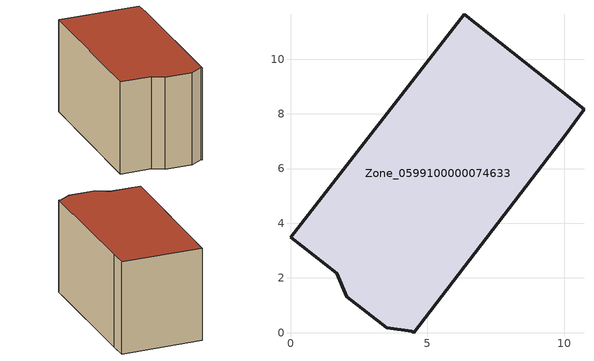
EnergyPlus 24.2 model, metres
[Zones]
Zone_0599100000074633
 floor ground (C_G): 3.52,0.17 2.05,1.31 1.7,2.17 0,3.48 6.35,11.64 10.73,8.18 10.04,7.22 4.5,0 4.44,0.06 z3.3
 wall outside (C_F): 2.05,1.31 3.52,0.17 4.44,0.06 4.5,0 10.04,7.22 10.73,8.18 6.35,11.64 0,3.48 1.7,2.17 2.05,1.31 z3.3:9.82
 roof outside (C_R): 6.35,11.64 0,3.48 1.7,2.17 2.05,1.31 3.52,0.17 4.44,0.06 4.5,0 10.04,7.22 10.73,8.18 z9.82
[BUILDING]
Pand.0599100000074633: North Axis=0; Terrain=City; Loads Convergence Tolerance Value=0.04; Temperature Convergence Tolerance Value=0.4; Solar Distribution=FullExterior; Maximum Number of Warmup Days=25; Minimum Number of Warmup Days=1
[Site:Location]
Rotterdam.The.Hague.AP_ZH_NLD Design_Conditions: Latitude=51.96; Longitude=4.45; Time Zone=1; Elevation=-4.5
[SITE:GROUNDTEMPERATURE:BUILDINGSURFACE]
18, 18, 18, 18, 18, 18, 18, 18, 18, 18, 18, 18
[MATERIAL] Thermal Absorptance=0.9; Solar Absorptance=0.7; Visible Absorptance=0.7
Name | Roughness | Thickness | Conductivity | Density | Specific Heat
G.TI.1946 | MediumSmooth | 0.15 | 1 | 540 | 1210
F.TI.1946 | Rough | 0.3 | 0.857143 | 1920 | 840
R.TI.1946 | MediumRough | 0.2 | 0.1 | 1500 | 1000
[CONSTRUCTION]
C_G: G.TI.1946
C_F: F.TI.1946
C_R: R.TI.1946
[ZONE]
Zone_0599100000074633: Type=1; Multiplier=1; Ceiling Height=Autocalculate; Volume=Autocalculate; Floor Area=autocalculate; Part of Total Floor Area=Yes
[ZONEINFILTRATION:DESIGNFLOWRATE]
Infil_Zone_0599100000074633: Zone or ZoneList or Space or SpaceList=Zone_0599100000074633; Schedule=AlwaysOn; Design Flow Rate Calculation Method=Flow/Area; Flow Rate per Floor Area=0.003; Constant Term Coefficient=1; Temperature Term Coefficient=0; Velocity Term Coefficient=0; Velocity Squared Term Coefficient=0
[HVACTEMPLATE:ZONE:IDEALLOADSAIRSYSTEM]
Zone_0599100000074633: Maximum Heating Supply Air Temperature=50; Minimum Cooling Supply Air Temperature=13; Maximum Heating Supply Air Humidity Ratio=0.0156; Minimum Cooling Supply Air Humidity Ratio=0.0077; Heating Limit=NoLimit; Cooling Limit=NoLimit; Dehumidification Control Type=ConstantSensibleHeatRatio; Cooling Sensible Heat Ratio=0.7; Dehumidification Setpoint=60; Humidification Control Type=None; Humidification Setpoint=30; Outdoor Air Method=None; Outdoor Air Flow Rate per Person=0.00944; Outdoor Air Flow Rate per Zone Floor Area=0; Outdoor Air Flow Rate per Zone=0; Demand Controlled Ventilation Type=None; Outdoor Air Economizer Type=NoEconomizer; Heat Recovery Type=None; Sensible Heat Recovery Effectiveness=0.7; Latent Heat Recovery Effectiveness=0.65
[ZONECONTROL:THERMOSTAT]
ThermostatControl_Zone_0599100000074633: Zone or ZoneList=Zone_0599100000074633; Control Type Schedule=DualSetpointControlType; Control 1=Thermostat_Zone_0599100000074633; Temperature Difference Between Cutout And Setpoint=0
[THERMOSTATSETPOINT:DUALSETPOINT]
Thermostat_Zone_0599100000074633: Heating Setpoint Temperature Schedule=HeatingSetpoint_Zone_0599100000074633; Cooling Setpoint Temperature Schedule=CoolingSetpoint_Zone_0599100000074633
[SCHEDULE:COMPACT]
HeatingSetpoint_Zone_0599100000074633: Through: 12/31, For: AllDays, Until: 24:00, 21
CoolingSetpoint_Zone_0599100000074633: Through: 12/31, For: AllDays, Until: 24:00, 24
DualSetpointControlType: Through: 12/31, For: AllDays, Until: 24:00, 4
AlwaysOn: Through: 12/31, For: AllDays, Until: 24:00, 1
